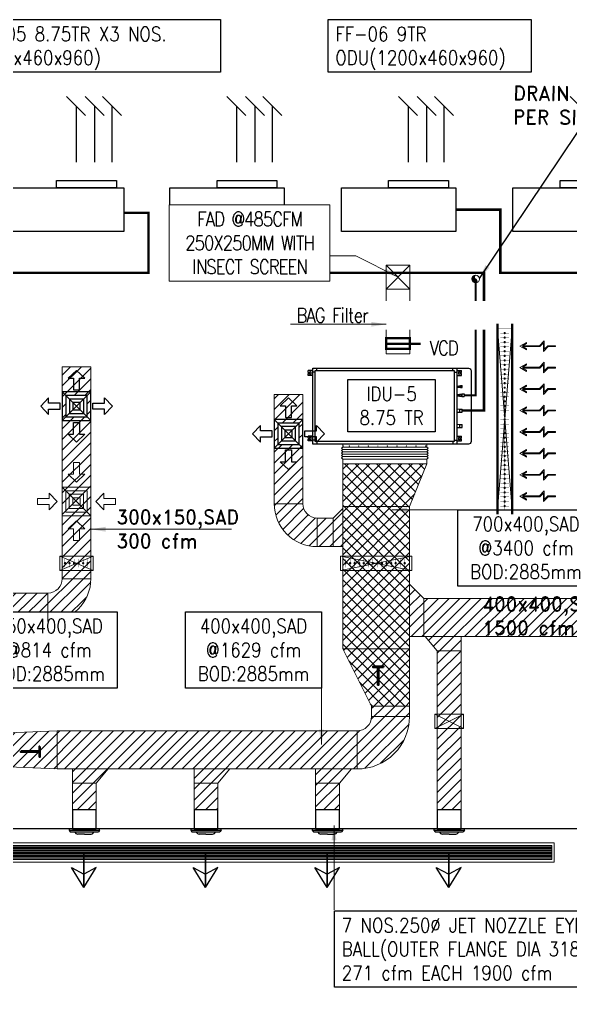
# Model space of a CAD drawing. Header units: millimetres. Extents: x -330573 to 5697, y 22061 to 198972.
# Drawn here: x -86213 to -80438, y 124754 to 135062 of the extents above; entities that cross this region are included whole.
import ezdxf

# ---------------------------------------------------------------- set-up
doc = ezdxf.new("R2010")
doc.units = ezdxf.units.MM
doc.linetypes.add('HIDDEN', pattern=[0.375, 0.25, -0.125])
doc.layers.add('HVAC Machine', color=5, linetype='Continuous')
for name, color, linetype, lineweight in [('MECH. EQUIPMENT', 8, 'Continuous', 0), ('VL-AC- DRAIN', 42, 'Continuous', 5), ('VL-AC-ACCOUSTIC INSULATION', 32, 'Continuous', 25), ('VL-AC-DAMPERS', 5, 'Continuous', 18), ('VL-AC-EQUIPMENT', 5, 'Continuous', 25), ('VL-AC-EQUIPMENT TEXT', 7, 'Continuous', 25), ('VL-AC-FA', 3, 'Continuous', 18), ('VL-AC-FA_TEXT_50', 7, 'Continuous', 18), ('VL-AC-RAT', 1, 'Continuous', 5), ('VL-AC-SA', 6, 'Continuous', 5), ('VL-AC-SA_TEXT_50', 7, 'Continuous', 25), ('VL-AC-SAT', 72, 'Continuous', 25), ('VL-AC-VRF PIPE', 152, 'Continuous', 30), ('VL-AC-WALL CUTOUT', 7, 'Continuous', 18), ('VL-FC', 21, 'Continuous', 18)]:
    doc.layers.add(name, color=color, linetype=linetype, lineweight=lineweight)
doc.styles.add('ARIAL', font='times.ttf')
doc.styles.add('ROMANS', font='romans.shx', dxfattribs={"height": 200})
doc.styles.get("Standard").update_dxf_attribs({"font": 'arial.ttf'})
doc.styles.add('style1', font='times.ttf', dxfattribs={"width": 0.75})
doc.styles.add('VOLTAS - ROMAND', font='romand.shx', dxfattribs={"width": 0.85})
doc.dimstyles.new('Copy of STANDARD', dxfattribs={"dimtxt": 0.23, "dimasz": 0.1, "dimexe": 0.03, "dimexo": 0.03, "dimgap": 0.1, "dimtad": 0, "dimzin": 9, "dimdsep": 46, "dimtxsty": 'Standard', "dimblk1": 'OBLIQUE', "dimblk2": 'OBLIQUE', "dimsah": 1, "dimcen": 0, "dimdle": 0.1, "dimclrd": 256, "dimclre": 256, "dimclrt": 256, "dimazin": 0, "dimtm": 1e-09, "dimtfac": 0.15, "dimtofl": 0, "dimtmove": 2, "dimatfit": 3, "dimldrblk": 'OBLIQUE', "dimfxl": 1, "dimtolj": 1, "dimtzin": 0, "dimlwd": -1, "dimlwe": -1, "dimarcsym": 0})
doc.dimstyles.new('Creer 1-100 FT', dxfattribs={"dimscale": 100, "dimtxt": 2, "dimasz": 1.5, "dimexe": 0.75, "dimexo": 0.75, "dimgap": 0.5, "dimtad": 1, "dimdec": 0, "dimzin": 1, "dimtxsty": 'style1', "dimblk": 'OBLIQUE', "dimcen": 0, "dimdle": 0.75, "dimclrd": 7, "dimclre": 7, "dimclrt": 6, "dimadec": 0, "dimazin": 0, "dimtfac": 1, "dimtdec": 0, "dimtmove": 2, "dimatfit": 3, "dimfxl": 1, "dimfrac": 2, "dimtolj": 1, "dimtzin": 1, "dimlwd": 25, "dimlwe": 25, "dimarcsym": 1})
doc.dimstyles.new('VL_DIM', dxfattribs={"dimscale": 1.25, "dimtxt": 200, "dimasz": 125, "dimexe": 50, "dimexo": 50, "dimgap": 50, "dimtad": 1, "dimdec": 0, "dimrnd": 1, "dimzin": 9, "dimdsep": 46, "dimtxsty": 'ROMANS', "dimcen": 0.09, "dimdle": 35, "dimclrd": 7, "dimclre": 7, "dimclrt": 7, "dimadec": 0, "dimazin": 0, "dimtfac": 1, "dimtdec": 0, "dimtmove": 2, "dimatfit": 3, "dimfxl": 1, "dimtolj": 1, "dimtzin": 0, "dimlwd": 15, "dimlwe": 15, "dimarcsym": 1})

# ---------------------------------------------------------------- blocks, each defined once
blk = doc.blocks.new('_Oblique')
at = {"color": 0, "linetype": 'ByBlock', "lineweight": -2}
blk.add_line((-0.5, -0.5), (0.5, 0.5), dxfattribs=at)
blk = doc.blocks.new('*U48')
for p, q in [((-150, 150), (150, -150)), ((150, 150), (-150, -150))]:
    blk.add_line(p, q)
for points in [[(0, 376), (88, 293), (32, 293), (32, 170), (-32, 170), (-32, 293), (-88, 293)], [(-150, -150), (150, -150), (150, 150), (-150, 150)], [(-376, 0), (-293, -88), (-293, -32), (-170, -32), (-170, 32), (-293, 32), (-293, 88)], [(376, 0), (293, -88), (293, -32), (170, -32), (170, 32), (293, 32), (293, 88)], [(0, -376), (88, -293), (32, -293), (32, -170), (-32, -170), (-32, -293), (-88, -293)]]:
    blk.add_lwpolyline(points, close=True)
at = {"color": 8}
for points in [[(-112, -112), (112, -112), (112, 112), (-112, 112)], [(-75, -75), (75, -75), (75, 75), (-75, 75)], [(-38, -38), (38, -38), (38, 38), (-38, 38)]]:
    blk.add_lwpolyline(points, close=True, dxfattribs=at)
blk = doc.blocks.new('VL EQUIPMENT')
at = {"layer": 'MECH. EQUIPMENT'}
for p, q in [((12041, 41995), (12073, 41995)), ((12073, 41115), (12073, 41995)), ((12098, 41115), (12098, 41995)), ((12123, 41115), (12123, 41995)), ((12148, 41115), (12148, 41995)), ((12173, 41115), (12173, 41995)), ((12198, 41115), (12198, 41995)), ((12041, 41115), (12073, 41115))]:
    blk.add_line(p, q, dxfattribs=at)
for points in [[(12073, 41995), (12085, 42010), (12098, 41995)], [(12098, 41995), (12110, 42010), (12123, 41995)], [(12123, 41995), (12135, 42010), (12148, 41995)], [(12148, 41995), (12160, 42010), (12173, 41995)], [(12173, 41995), (12185, 42010), (12198, 41995)], [(12073, 41115), (12085, 41100), (12098, 41115)], [(12098, 41115), (12110, 41100), (12123, 41115)], [(12123, 41115), (12135, 41100), (12148, 41115)], [(12148, 41115), (12160, 41100), (12173, 41115)], [(12173, 41115), (12185, 41100), (12198, 41115)]]:
    blk.add_lwpolyline(points, dxfattribs=at)
for centre in [(12061, 41988), (12061, 41928), (12061, 41828), (12061, 41728), (12061, 41628), (12061, 41528), (12061, 41428), (12061, 41328), (12061, 41228), (12061, 41126)]:
    blk.add_circle(centre, 1.45, dxfattribs=at)
at = {"layer": 'VL-AC-EQUIPMENT'}
for p, q in [((11271, 42269), (11246, 42269)), ((11290, 42359), (11271, 42359)), ((11271, 42309), (11271, 42359)), ((11286, 42284), (11286, 42309)), ((11288, 42343), (11290, 42343)), ((11304, 42329), (11288, 42329)), ((11290, 42359), (11290, 42343)), ((11321, 42359), (11302, 42359)), ((11302, 42359), (11302, 42343)), ((11302, 42343), (11304, 42343)), ((11321, 42309), (11321, 42359)), ((11959, 42309), (11959, 42359)), ((11978, 42359), (11959, 42359)), ((11976, 42343), (11978, 42343)), ((11992, 42329), (11976, 42329)), ((11978, 42359), (11978, 42343)), ((12009, 42359), (11990, 42359)), ((11990, 42359), (11990, 42343)), ((11990, 42343), (11992, 42343)), ((12001, 42284), (12001, 42309)), ((12009, 42309), (12009, 42359)), ((12016, 42269), (12041, 42269)), ((11271, 40841), (11246, 40841)), ((11286, 40826), (11286, 40801)), ((12001, 40826), (12001, 40801)), ((12016, 40841), (12041, 40841)), ((11271, 40801), (11271, 40751)), ((11290, 40751), (11271, 40751)), ((11288, 40781), (11304, 40781)), ((11290, 40767), (11288, 40767)), ((11290, 40751), (11290, 40767)), ((11302, 40751), (11302, 40767)), ((11321, 40751), (11302, 40751)), ((11321, 40801), (11321, 40751)), ((11428, 40762), (11447, 40762)), ((11428, 40762), (11428, 40744)), ((11447, 40744), (11428, 40744)), ((11431, 40778), (11445, 40778)), ((11431, 40778), (11431, 40764)), ((11431, 40764), (11445, 40764)), ((11432, 40764), (11432, 40762)), ((11433, 40801), (11433, 40778)), ((11442, 40767), (11440, 40767)), ((11443, 40801), (11443, 40778)), ((11444, 40764), (11444, 40762)), ((11445, 40778), (11445, 40764)), ((11447, 40762), (11447, 40744)), ((11514, 40749), (11514, 40723)), ((11514, 40749), (11543, 40749)), ((11514, 40723), (11543, 40723)), ((11517, 40771), (11517, 40754)), ((11517, 40771), (11540, 40771)), ((11517, 40754), (11540, 40754)), ((11518, 40754), (11518, 40749)), ((11521, 40801), (11521, 40771)), ((11537, 40801), (11537, 40771)), ((11540, 40771), (11540, 40754)), ((11540, 40754), (11540, 40749)), ((11543, 40749), (11543, 40723)), ((11673, 40801), (11674, 40768)), ((11706, 40768), (11674, 40768)), ((11674, 40768), (11674, 40743)), ((11706, 40743), (11674, 40743)), ((11707, 40801), (11706, 40768)), ((11706, 40768), (11706, 40743)), ((11834, 40801), (11835, 40768)), ((11867, 40768), (11835, 40768)), ((11835, 40768), (11835, 40743)), ((11867, 40743), (11835, 40743)), ((11868, 40801), (11867, 40768)), ((11867, 40768), (11867, 40743)), ((11959, 40801), (11959, 40751)), ((11978, 40751), (11959, 40751)), ((11976, 40781), (11992, 40781)), ((11978, 40767), (11976, 40767)), ((11978, 40751), (11978, 40767)), ((11990, 40751), (11990, 40767)), ((11992, 40767), (11990, 40767)), ((12009, 40751), (11990, 40751)), ((12009, 40801), (12009, 40751))]:
    blk.add_line(p, q, dxfattribs=at)
at = {"layer": 'VL-AC-EQUIPMENT', "flags": 128}
for points in [[(12041, 42309), (11246, 42309), (11246, 40801), (12041, 40801)], [(12016, 42284), (11271, 42284), (11271, 40826), (12016, 40826)]]:
    blk.add_lwpolyline(points, close=True, dxfattribs=at)
blk.add_lwpolyline([(11246, 40801), (11246, 40676, 0.414214), (11271, 40651), (12016, 40651, 0.414214), (12041, 40676), (12041, 40801)], format="xyb", dxfattribs=at)
at = {"layer": 'VL-AC-EQUIPMENT'}
for centre, start, end in [((11288, 42336), 90, 270), ((11304, 42336), 270, 90), ((11976, 42336), 90, 270), ((11992, 42336), 270, 90), ((11288, 40774), 90, 270), ((11304, 40774), 270, 90), ((11976, 40774), 90, 270), ((11992, 40774), 270, 90)]:
    blk.add_arc(centre, 7, start, end, dxfattribs=at)
blk = doc.blocks.new('*U99')
at = {"color": 8}
for p, q in [((30, 66), (27901, 66)), ((30, 54), (27901, 54)), ((30, 42), (27901, 42)), ((30, 30), (27901, 30)), ((30, 18), (27901, 18)), ((30, 6), (27901, 6)), ((30, -6), (27901, -6)), ((30, -18), (27901, -18)), ((30, -30), (27901, -30)), ((30, -42), (27901, -42)), ((30, -54), (27901, -54))]:
    blk.add_line(p, q, dxfattribs=at)
for points in [[(5, 105), (5, -95), (27926, -95), (27926, 105)], [(30, 80), (30, -70), (27901, -70), (27901, 80)]]:
    blk.add_lwpolyline(points, close=True)
blk = doc.blocks.new('*U90')
blk.add_line((112.5, 112.5), (-112.5, -112.5))
for points in [[(0, 152.5), (-66.1, 215.3), (-23.7, 215.3), (-23.7, 307.2), (23.7, 307.2), (23.7, 215.3), (66.1, 215.3)], [(-112.5, -112.5), (112.5, -112.5), (112.5, 112.5), (-112.5, 112.5)], [(-152.5, 0), (-215.3, 66.1), (-215.3, 23.7), (-307.2, 23.7), (-307.2, -23.7), (-215.3, -23.7), (-215.3, -66.1)], [(152.5, 0), (215.3, -66.1), (215.3, -23.7), (307.2, -23.7), (307.2, 23.7), (215.3, 23.7), (215.3, 66.1)], [(0, -152.5), (66.1, -215.3), (23.7, -215.3), (23.7, -307.2), (-23.7, -307.2), (-23.7, -215.3), (-66.1, -215.3)]]:
    blk.add_lwpolyline(points, close=True)
at = {"color": 8}
for points in [[(-84.4, -84.4), (84.4, -84.4), (84.4, 84.4), (-84.4, 84.4)], [(-56.2, -56.2), (56.2, -56.2), (56.2, 56.2), (-56.2, 56.2)], [(-28.1, -28.1), (28.1, -28.1), (28.1, 28.1), (-28.1, 28.1)]]:
    blk.add_lwpolyline(points, close=True, dxfattribs=at)
blk = doc.blocks.new('VL SA JET NOZZEL')
at = {"layer": 'VL-AC-SAT'}
for p, q in [((4, 562, 0), (-125, 350, 0)), ((4, 562, 0), (4, 192, 0)), ((4, 192, 0), (4, 562, 0)), ((4, 562, 0), (134, 350, 0)), ((4, 562, 0), (4, 192, 0)), ((4, 192, 0), (4, 562, 0)), ((-125, 350, 0), (4, 419, 0)), ((134, 350, 0), (4, 419, 0)), ((0, 0), (-70, 0)), ((0, 0), (70, 0)), ((-160, -40), (-147, -25)), ((160, -40), (-160, -40)), ((160, -40), (147, -25))]:
    blk.add_line(p, q, dxfattribs=at)
for points in [[(-160, -40), (-160, -55), (160, -55), (160, -40)], [(147, -25), (-147, -25)]]:
    blk.add_lwpolyline(points, dxfattribs=at)
at = {"layer": 'VL-AC-SAT', "elevation": 0}
blk.add_lwpolyline([(125, -255), (125, -55), (-125, -55), (-125, -255)], close=True, dxfattribs=at)
at = {"layer": 'VL-AC-SAT'}
for centre, start, end in [((-64, -42), 97.9087, 155.9574), ((64, -42), 24.0426, 82.0913)]:
    blk.add_arc(centre, 42.9, start, end, dxfattribs=at)
blk = doc.blocks.new('A$C63456DE7')
at = {"layer": 'VL-AC-DAMPERS', "const_width": 25}
for points in [[(-699, 125), (-699, -266), (-813, -266)], [(-751, -125), (-751, 125), (-639, 125), (-639, -125), (-751, -125)]]:
    blk.add_lwpolyline(points, dxfattribs=at)
at = {"layer": 'VL-AC-FA'}
for p, q in [((-125, 125), (125, -125)), ((-125, -125), (125, 125)), ((125, -125), (-125, -125))]:
    blk.add_line(p, q, dxfattribs=at)
for points in [[(-805, 125), (-125, 125), (-125, -125), (-805, -125)], [(-457, 125), (-531, 125), (-531, -125), (-457, -125)], [(-125, 125), (125, 125), (125, -125), (-125, -125)]]:
    blk.add_lwpolyline(points, close=True, dxfattribs=at)
for points in [[(-494, -125), (-494, -230), (-454, -230), (-454, -267), (-534, -267)], [(-494, -125), (-494, -230), (-534, -230), (-534, -267), (-454, -267)]]:
    blk.add_lwpolyline(points, dxfattribs=at)
blk = doc.blocks.new('A$C0D6B1846')
at = {"layer": 'HVAC Machine'}
for points in [[(1123, 460), (496, 460), (496, 537), (1123, 537)], [(0, 460), (1200, 460), (1200, 0), (0, 0)]]:
    blk.add_lwpolyline(points, close=True, dxfattribs=at)
for points in [[(700, 1317), (700, 727)], [(894, 1317), (894, 727)], [(1076, 1317), (1076, 727)]]:
    blk.add_leader(points, dimstyle='Copy of STANDARD', override={"dimasz": 200, "dimgap": 0.1, "dimtad": 0, "dimzin": 1, "dimfxl": 140, "dimfxlon": 1, "dimarcsym": 1}, dxfattribs=at)

msp = doc.modelspace()

# ---------------------------------------------------------------- hatches: boundary and pattern name
at = {"layer": 'VL-AC- DRAIN', "ltscale": 150}
h = msp.add_hatch(dxfattribs=at)
h.set_pattern_fill('ANSI31', color=256, scale=50)
h.set_pattern_definition([(45, (-4530394.491, 1047108.787), (-4.419417382, 4.419417382), [])])
edge = h.paths.add_edge_path()
edge.add_ellipse((-81430.5, 132360), major_axis=(0, 20), ratio=0.697274, start_angle=0, end_angle=180, ccw=False)
edge.add_arc((-81430.5, 132340), 40, 90, 180)
edge.add_arc((-81430.5, 132340), 40, 180, 270)
edge.add_ellipse((-81430.5, 132320), major_axis=(0, 20), ratio=0.697274, start_angle=180, end_angle=360)
at = {"layer": 'VL-AC-ACCOUSTIC INSULATION'}
h = msp.add_hatch(dxfattribs=at)
h.set_pattern_fill('ANSI31', color=8, scale=25)
h.paths.add_polyline_path([(-89084.5, 127076.8), (-89334.5, 127076.8), (-89334.5, 126773.1), (-89084.5, 126773.1)])
h.paths.add_polyline_path([(-88959.5, 127226.8), (-89334.5, 127226.8), (-89334.5, 127076.8), (-89084.5, 127076.8)])
h.paths.add_polyline_path([(-86418.5, 127576.8), (-89471.1, 127576.8), (-89471.1, 127226.8), (-86418.5, 127226.8)])
h.paths.add_polyline_path([(-87834.5, 127226.8), (-88209.5, 127226.8), (-88209.5, 127076.8), (-87959.5, 127076.8)])
h.paths.add_polyline_path([(-87959.5, 127076.8), (-88209.5, 127076.8), (-88209.5, 126773.1), (-87959.5, 126773.1)])
h.paths.add_polyline_path([(-86684.5, 127077.8), (-86934.5, 127077.8), (-86934.5, 126773.1), (-86684.5, 126773.1)])
h.paths.add_polyline_path([(-86560.4, 127226.8), (-86934.5, 127226.8), (-86934.5, 127077.8), (-86684.5, 127077.8)])
h.paths.add_polyline_path([(-85818.5, 127601.8), (-86418.5, 127576.8), (-86418.5, 127226.8), (-85818.5, 127201.8)])
h.paths.add_polyline_path([(-82673.9, 127601.8), (-85818.5, 127601.8), (-85818.5, 127201.8), (-82673.9, 127201.8)])
h.paths.add_polyline_path([(-85285.1, 127201.8), (-85659.5, 127201.8), (-85659.5, 127052.5), (-85409.5, 127052.5)])
h.paths.add_polyline_path([(-85409.5, 127052.5), (-85659.5, 127052.5), (-85659.5, 126773.1), (-85409.5, 126773.1)])
h.paths.add_polyline_path([(-84134.5, 127052.1), (-84384.5, 127052.1), (-84384.5, 126773.1), (-84134.5, 126773.1)])
h.paths.add_polyline_path([(-84009.8, 127201.8), (-84384.5, 127201.8), (-84384.5, 127052.1), (-84134.5, 127052.1)])
h.paths.add_polyline_path([(-82734.5, 127201.8), (-83109.5, 127201.8), (-83109.5, 127051.8), (-82859.5, 127051.8)])
h.paths.add_polyline_path([(-82859.5, 127051.8), (-83109.5, 127051.8), (-83109.5, 126773.1), (-82859.5, 126773.1)])
h.paths.add_polyline_path([(-81974, 128990.9), (-82124, 129140.9), (-82124, 128590.9), (-81974, 128590.9)])
h.paths.add_polyline_path([(-78117.7, 128990.9), (-81974, 128990.9), (-81974, 128590.9), (-78117.7, 128590.9)])
h.paths.add_polyline_path([(-78550, 128903.4), (-78325, 128903.4), (-78325, 128678.4), (-78550, 128678.4)], flags=16)
h.paths.add_polyline_path([(-77517.7, 128940.9), (-78117.7, 128990.9), (-78117.7, 128590.9), (-77517.7, 128640.9)])
h.paths.add_polyline_path([(-74987.5, 128940.9), (-77517.7, 128940.9), (-77517.7, 128640.9), (-74987.5, 128640.9)])
h.paths.add_polyline_path([(-75550, 128903.4), (-75325, 128903.4), (-75325, 128678.4), (-75550, 128678.4)], flags=16)
h.paths.add_polyline_path([(-75287.5, 128640.9), (-75737.5, 128640.9), (-75587.5, 128490.9), (-75287.5, 128490.9)])
h.paths.add_polyline_path([(-75287.5, 128490.9), (-75587.5, 128490.9), (-75587.5, 125779), (-75287.5, 125779)])
h.paths.add_polyline_path([(-75325, 126304), (-75325, 126079), (-75550, 126079), (-75550, 126304)], flags=16)
h.paths.add_polyline_path([(-78287.5, 128440.9), (-78587.5, 128440.9), (-78587.5, 125779), (-78287.5, 125779)])
h.paths.add_polyline_path([(-78325, 126304), (-78325, 126079), (-78550, 126079), (-78550, 126304)], flags=16)
h.paths.add_polyline_path([(-78287.5, 128590.9), (-78737.5, 128590.9), (-78587.5, 128440.9), (-78287.5, 128440.9)])
h.paths.add_polyline_path([(-78287.5, 129140.9), (-78587.5, 129140.9), (-78737.5, 128990.9), (-78287.5, 128990.9)])
h.paths.add_polyline_path([(-78287.5, 131802.9), (-78587.5, 131802.9), (-78587.5, 129140.9), (-78287.5, 129140.9)])
h.paths.add_polyline_path([(-78550, 131277.9), (-78550, 131502.9), (-78325, 131502.9), (-78325, 131277.9)], flags=16)
h.paths.add_polyline_path([(-75287.5, 129090.9), (-75587.5, 129090.9), (-75737.5, 128940.9), (-75287.5, 128940.9)])
h.paths.add_polyline_path([(-75287.5, 131802.9), (-75587.5, 131802.9), (-75587.5, 129090.9), (-75287.5, 129090.9)])
h.paths.add_polyline_path([(-75550, 131277.9), (-75550, 131502.9), (-75325, 131502.9), (-75325, 131277.9)], flags=16)
h.paths.add_polyline_path([(-81584.5, 128440.9), (-81834.5, 128440.9), (-81834.5, 126773.1), (-81584.5, 126773.1)])
h.paths.add_polyline_path([(-81584.5, 128590.9), (-81959.5, 128590.9), (-81834.5, 128440.9), (-81584.5, 128440.9)])
h.paths.add_polyline_path([(-82924, 129834.2), (-83093.5, 129834.2), (-83093.5, 129534.2), (-82924, 129534.2)])
h.paths.add_polyline_path([(-82824, 129934.2), (-82924, 129834.2), (-82924, 129534.2), (-82824, 129534.2)])
edge = h.paths.add_edge_path()
edge.add_arc((-83093.5, 129984.2), 150, 180, 270, ccw=False)
edge.add_line((-83243.5, 129984.2), (-83543.5, 129984.2))
edge.add_arc((-83093.5, 129984.2), 450, 180, 270)
edge.add_line((-83093.5, 129534.2), (-83093.5, 129834.2))
h.paths.add_polyline_path([(-83243.5, 131130.3), (-83543.5, 131130.3), (-83543.5, 129984.2), (-83243.5, 129984.2)])
h.paths.add_polyline_path([(-83506, 130605.3), (-83506, 130830.3), (-83281, 130830.3), (-83281, 130605.3)], flags=16)
edge = h.paths.add_edge_path()
edge.add_arc((-82673.9, 127751.8), 550, 315, 360)
edge.add_line((-82123.9, 127751.8), (-82124, 127862.1))
edge.add_line((-82124, 127862.1), (-82524, 127862.1))
edge.add_arc((-82776.4, 127834.2), 254, -6.25181, 6.30481, ccw=False)
edge.add_line((-82523.9, 127806.5), (-82523.9, 127751.9))
edge.add_arc((-82673.9, 127751.8), 150, -90, 0.05301, ccw=False)
edge.add_line((-82673.9, 127601.8), (-82673.9, 127201.8))
edge.add_arc((-82679.7, 127765.8), 564, 270.58885, 314.41115)
h = msp.add_hatch(dxfattribs=at)
h.set_pattern_fill('ANSI31', color=8, scale=25)
h.paths.add_polyline_path([(-89385.4, 129047.2), (-89535.4, 129197.2), (-89535.4, 128747.2), (-89385.4, 128747.2)])
h.paths.add_polyline_path([(-87382.1, 129047.2), (-89385.4, 129047.2), (-89385.4, 128747.2), (-87382.1, 128747.2)])
h.paths.add_polyline_path([(-87998.6, 129197.2), (-88298.6, 129197.2), (-88448.6, 129047.2), (-87998.6, 129047.2)])
h.paths.add_polyline_path([(-87998.6, 130102.6), (-88298.6, 130102.6), (-88298.6, 129197.2), (-87998.6, 129197.2)])
h.paths.add_polyline_path([(-88261.1, 129577.6), (-88261.1, 129802.6), (-88036.1, 129802.6), (-88036.1, 129577.6)], flags=16)
h.paths.add_polyline_path([(-86782.1, 129047.2), (-87382.1, 129047.2), (-87382.1, 128747.2), (-86782.1, 128747.2)])
h.paths.add_polyline_path([(-85916.4, 129047.2), (-86782.1, 129047.2), (-86782.1, 128747.2), (-85916.4, 128747.2)])
edge = h.paths.add_edge_path()
edge.add_line((-85466.4, 129197.2), (-85766.4, 129197.2))
edge.add_arc((-85916.4, 129197.2), 150, -90, 0, ccw=False)
edge.add_line((-85916.4, 129047.2), (-85916.4, 128747.2))
edge.add_arc((-85916.4, 129197.2), 450, 270, 360)
h.paths.add_polyline_path([(-85466.4, 131419.4), (-85766.4, 131419.4), (-85766.4, 129197.2), (-85466.4, 129197.2)])
h.paths.add_polyline_path([(-85728.9, 130894.4), (-85728.9, 131119.4), (-85503.9, 131119.4), (-85503.9, 130894.4)], flags=16)
at = {"layer": 'VL-AC-ACCOUSTIC INSULATION', "lineweight": -3}
h = msp.add_hatch(dxfattribs=at)
h.set_pattern_fill('ANSI37', color=256, scale=25)
h.paths.add_polyline_path([(-81944, 130403.3), (-82824, 130403.3), (-82824, 129953.3), (-82124, 129953.3)])
h.paths.add_polyline_path([(-82124, 129953.3), (-82824, 129953.3), (-82824, 128462.1), (-82124, 128462.1)])
h.paths.add_polyline_path([(-82124, 128462.1), (-82824, 128462.1), (-82524, 127862.1), (-82124, 127862.1)])

# ---------------------------------------------------------------- linework, layer by layer
at = {"layer": 'VL-AC- DRAIN', "linetype": 'HIDDEN', "ltscale": 0.5, "const_width": 20}
msp.add_lwpolyline([(-81552, 131122.1), (-81430.5, 131122.1), (-81430.5, 132340)], dxfattribs=at)
at = {"layer": 'VL-AC- DRAIN', "ltscale": 150}
msp.add_circle((-81430.5, 132340), 40, dxfattribs=at)
at = {"layer": 'VL-AC- DRAIN', "ltscale": 150, "extrusion": (0, 0, -1)}
msp.add_ellipse((-81430.5, 132360), major_axis=(0, 20), ratio=0.697274, start_param=3.1415927, end_param=6.2831853, dxfattribs=at)
at = {"layer": 'VL-AC- DRAIN', "ltscale": 150}
msp.add_ellipse((-81430.5, 132320), major_axis=(0, 20), ratio=0.697274, start_param=3.1415927, end_param=6.2831853, dxfattribs=at)
at = {"layer": 'VL-AC-DAMPERS'}
for p, q in [((-81126.5, 131769.9), (-81126.5, 131774.2)), ((-81126.5, 131626.7), (-81126.5, 131630.9)), ((-81126.5, 131578.9), (-81126.5, 131583.2)), ((-81126.6, 131483.4), (-81126.6, 131487.7)), ((-81126.6, 131244.7), (-81126.6, 131248.9)), ((-81126.6, 131101.5), (-81126.6, 131105.7)), ((-81126.6, 131053.7), (-81126.6, 131057.9)), ((-81126.7, 130958.2), (-81126.7, 130962.4)), ((-81126.7, 130767.2), (-81126.7, 130771.5)), ((-81126.6, 130576.2), (-81126.6, 130580.5)), ((-81126.6, 130433), (-81126.6, 130437.2)), ((-81126.7, 130289.7), (-81126.7, 130294)), ((-81126.6, 130385.2), (-81126.6, 130389.5)), ((-81126.7, 130051), (-81126.7, 130055.2)), ((-85646.7, 129360.5), (-85642.4, 129360.5)), ((-85551.2, 129360.4), (-85546.9, 129360.4)), ((-85503.4, 129360.3), (-85499.2, 129360.3)), ((-82704.2, 129360.5), (-82700, 129360.5)), ((-82608.7, 129360.4), (-82604.5, 129360.4)), ((-82561, 129360.4), (-82556.7, 129360.4)), ((-82417.7, 129360.4), (-82413.5, 129360.4)), ((-82179, 129360.4), (-82174.8, 129360.4))]:
    msp.add_line(p, q, dxfattribs=at)
for points, const_width in [([(-81171.5, 131774.2), (-81081.3, 131774.1)], 3.18), ([(-81171.5, 131726.4), (-81081.3, 131726.4)], 3.18), ([(-81171.5, 131678.7), (-81081.3, 131678.7)], 3.18), ([(-81171.5, 131630.9), (-81081.3, 131630.9)], 3.18), ([(-81171.6, 131535.4), (-81081.4, 131535.4)], 3.18), ([(-81171.5, 131583.2), (-81081.3, 131583.2)], 3.18), ([(-81171.6, 131487.7), (-81081.4, 131487.7)], 3.18), ([(-81171.6, 131439.9), (-81081.4, 131439.9)], 3.18), ([(-81171.6, 131392.2), (-81081.4, 131392.2)], 3.18), ([(-81171.6, 131344.4), (-81081.4, 131344.4)], 3.18), ([(-81171.6, 131296.7), (-81081.4, 131296.7)], 3.18), ([(-81171.6, 131248.9), (-81081.4, 131248.9)], 3.18), ([(-81171.6, 131201.2), (-81081.4, 131201.2)], 3.18), ([(-81171.6, 131153.4), (-81081.4, 131153.4)], 3.18), ([(-81171.6, 131105.7), (-81081.4, 131105.7)], 3.18), ([(-81171.6, 131057.9), (-81081.4, 131057.9)], 3.18), ([(-81171.7, 131010.2), (-81081.5, 131010.2)], 3.18), ([(-81171.7, 130962.5), (-81081.5, 130962.4)], 3.18), ([(-81171.7, 130914.7), (-81081.5, 130914.7)], 3.18), ([(-81171.7, 130867), (-81081.5, 130866.9)], 3.18), ([(-81171.7, 130819.2), (-81081.5, 130819.2)], 3.18), ([(-81171.7, 130771.5), (-81081.5, 130771.4)], 3.18), ([(-81171.6, 130723.7), (-81081.4, 130723.7)], 3.18), ([(-81171.6, 130676), (-81081.4, 130675.9)], 3.18), ([(-81171.6, 130628.2), (-81081.4, 130628.2)], 3.18), ([(-81171.6, 130580.5), (-81081.4, 130580.4)], 3.18), ([(-81171.6, 130532.7), (-81081.3, 130532.7)], 3.18), ([(-81171.6, 130485), (-81081.3, 130485)], 3.18), ([(-81171.6, 130437.2), (-81081.3, 130437.2)], 3.18), ([(-81171.7, 130341.7), (-81081.5, 130341.7)], 3.18), ([(-81171.7, 130294), (-81081.5, 130294)], 3.18), ([(-81171.6, 130389.5), (-81081.4, 130389.5)], 3.18), ([(-81171.7, 130246.2), (-81081.5, 130246.2)], 3.18), ([(-81171.7, 130198.5), (-81081.5, 130198.5)], 3.18), ([(-81171.7, 130150.7), (-81081.5, 130150.7)], 3.18), ([(-81171.7, 130103), (-81081.5, 130103)], 3.18), ([(-81171.7, 130055.2), (-81081.5, 130055.2)], 3.18), ([(-81171.7, 130007.5), (-81081.5, 130007.5)], 3.18), ([(-85737.9, 129405.5), (-85737.9, 129315.3)], 3.18), ([(-85690.2, 129405.5), (-85690.2, 129315.3)], 3.18), ([(-85642.4, 129405.5), (-85642.4, 129315.3)], 3.18), ([(-85594.7, 129405.5), (-85594.7, 129315.3)], 3.18), ([(-85546.9, 129405.4), (-85546.9, 129315.1)], 3.18), ([(-85499.2, 129405.4), (-85499.2, 129315.1)], 3.18), ([(-82795.5, 129405.5), (-82795.5, 129315.3)], 3.18), ([(-82747.7, 129405.5), (-82747.7, 129315.3)], 3.18), ([(-82700, 129405.5), (-82700, 129315.3)], 3.18), ([(-82652.2, 129405.5), (-82652.2, 129315.3)], 3.18), ([(-82604.5, 129405.4), (-82604.5, 129315.2)], 3.18), ([(-82556.7, 129405.4), (-82556.8, 129315.2)], 3.18), ([(-82509, 129405.4), (-82509, 129315.2)], 3.18), ([(-82461.2, 129405.4), (-82461.3, 129315.2)], 3.18), ([(-82413.5, 129405.4), (-82413.5, 129315.2)], 3.18), ([(-82365.7, 129405.4), (-82365.8, 129315.2)], 3.18), ([(-82318, 129405.4), (-82318, 129315.2)], 3.18), ([(-82270.3, 129405.4), (-82270.3, 129315.2)], 3.18), ([(-82222.5, 129405.4), (-82222.5, 129315.2)], 3.18), ([(-82174.8, 129405.4), (-82174.8, 129315.2)], 3.18), ([(-85766.3, 129358.6), (-85466.5, 129359.7)], 1.27), ([(-82823.9, 129358.7), (-82124.1, 129359.8)], 1.27)]:
    msp.add_lwpolyline(points, dxfattribs=dict(at, const_width=const_width))
at = {"layer": 'VL-AC-DAMPERS', "const_width": 12.2}
for points in [[(-81132.5, 131774.2, -1), (-81120.5, 131774.2, -1), (-81132.5, 131774.2, 1)], [(-81132.5, 131726.4, -1), (-81120.5, 131726.4, -1), (-81132.5, 131726.4, 1)], [(-81132.5, 131678.7, -1), (-81120.5, 131678.7, -1), (-81132.5, 131678.7, 1)], [(-81132.5, 131630.9, -1), (-81120.5, 131630.9, -1), (-81132.5, 131630.9, 1)], [(-81132.6, 131535.4, -1), (-81120.6, 131535.4, -1), (-81132.6, 131535.4, 1)], [(-81132.5, 131583.2, -1), (-81120.5, 131583.2, -1), (-81132.5, 131583.2, 1)], [(-81132.6, 131487.7, -1), (-81120.6, 131487.7, -1), (-81132.6, 131487.7, 1)], [(-81132.6, 131439.9, -1), (-81120.6, 131439.9, -1), (-81132.6, 131439.9, 1)], [(-81132.6, 131392.2, -1), (-81120.6, 131392.2, -1), (-81132.6, 131392.2, 1)], [(-81132.6, 131344.4, -1), (-81120.6, 131344.4, -1), (-81132.6, 131344.4, 1)], [(-81132.6, 131296.7, -1), (-81120.6, 131296.7, -1), (-81132.6, 131296.7, 1)], [(-81132.6, 131248.9, -1), (-81120.6, 131248.9, -1), (-81132.6, 131248.9, 1)], [(-81132.6, 131201.2, -1), (-81120.6, 131201.2, -1), (-81132.6, 131201.2, 1)], [(-81132.6, 131153.4, -1), (-81120.6, 131153.4, -1), (-81132.6, 131153.4, 1)], [(-81132.6, 131105.7, -1), (-81120.6, 131105.7, -1), (-81132.6, 131105.7, 1)], [(-81132.7, 131010.2, -1), (-81120.7, 131010.2, -1), (-81132.7, 131010.2, 1)], [(-81132.6, 131057.9, -1), (-81120.6, 131057.9, -1), (-81132.6, 131057.9, 1)], [(-81132.7, 130962.4, -1), (-81120.7, 130962.4, -1), (-81132.7, 130962.4, 1)], [(-81132.7, 130914.7, -1), (-81120.7, 130914.7, -1), (-81132.7, 130914.7, 1)], [(-81132.7, 130867, -1), (-81120.7, 130866.9, -1), (-81132.7, 130867, 1)], [(-81132.7, 130819.2, -1), (-81120.7, 130819.2, -1), (-81132.7, 130819.2, 1)], [(-81132.7, 130771.5, -1), (-81120.8, 130771.5, -1), (-81132.7, 130771.5, 1)], [(-81132.5, 130723.7, -1), (-81120.6, 130723.7, -1), (-81132.5, 130723.7, 1)], [(-81132.5, 130676, -1), (-81120.6, 130675.9, -1), (-81132.5, 130676, 1)], [(-81132.5, 130628.2, -1), (-81120.6, 130628.2, -1), (-81132.5, 130628.2, 1)], [(-81132.5, 130580.5, -1), (-81120.6, 130580.5, -1), (-81132.5, 130580.5, 1)], [(-81132.5, 130532.7, -1), (-81120.6, 130532.7, -1), (-81132.5, 130532.7, 1)], [(-81132.5, 130485, -1), (-81120.6, 130485, -1), (-81132.5, 130485, 1)], [(-81132.5, 130437.2, -1), (-81120.6, 130437.2, -1), (-81132.5, 130437.2, 1)], [(-81132.5, 130389.5, -1), (-81120.6, 130389.5, -1), (-81132.5, 130389.5, 1)], [(-81132.7, 130341.7, -1), (-81120.7, 130341.7, -1), (-81132.7, 130341.7, 1)], [(-81132.7, 130294, -1), (-81120.7, 130294, -1), (-81132.7, 130294, 1)], [(-81132.7, 130246.2, -1), (-81120.7, 130246.2, -1), (-81132.7, 130246.2, 1)], [(-81132.7, 130198.5, -1), (-81120.7, 130198.5, -1), (-81132.7, 130198.5, 1)], [(-81132.7, 130150.7, -1), (-81120.7, 130150.7, -1), (-81132.7, 130150.7, 1)], [(-81132.7, 130103, -1), (-81120.7, 130103, -1), (-81132.7, 130103, 1)], [(-81132.7, 130055.2, -1), (-81120.7, 130055.2, -1), (-81132.7, 130055.2, 1)], [(-81132.6, 130007.5, -1), (-81120.7, 130007.5, -1), (-81132.6, 130007.5, 1)], [(-85737.9, 129366.4, -1), (-85737.9, 129354.5, -1), (-85737.9, 129366.4, 1)], [(-85690.2, 129366.4, -1), (-85690.2, 129354.5, -1), (-85690.2, 129366.4, 1)], [(-85642.4, 129366.4, -1), (-85642.4, 129354.5, -1), (-85642.4, 129366.4, 1)], [(-85594.7, 129366.4, -1), (-85594.7, 129354.5, -1), (-85594.7, 129366.4, 1)], [(-85546.9, 129366.3, -1), (-85546.9, 129354.4, -1), (-85546.9, 129366.3, 1)], [(-85499.2, 129366.3, -1), (-85499.2, 129354.4, -1), (-85499.2, 129366.3, 1)], [(-82795.5, 129366.5, -1), (-82795.5, 129354.5, -1), (-82795.5, 129366.5, 1)], [(-82747.7, 129366.5, -1), (-82747.7, 129354.5, -1), (-82747.7, 129366.5, 1)], [(-82700, 129366.5, -1), (-82700, 129354.6, -1), (-82700, 129366.5, 1)], [(-82652.2, 129366.5, -1), (-82652.2, 129354.6, -1), (-82652.2, 129366.5, 1)], [(-82604.5, 129366.4, -1), (-82604.5, 129354.4, -1), (-82604.5, 129366.4, 1)], [(-82556.7, 129366.4, -1), (-82556.7, 129354.4, -1), (-82556.7, 129366.4, 1)], [(-82509, 129366.4, -1), (-82509, 129354.4, -1), (-82509, 129366.4, 1)], [(-82461.2, 129366.4, -1), (-82461.3, 129354.4, -1), (-82461.2, 129366.4, 1)], [(-82413.5, 129366.4, -1), (-82413.5, 129354.4, -1), (-82413.5, 129366.4, 1)], [(-82365.8, 129366.4, -1), (-82365.8, 129354.4, -1), (-82365.8, 129366.4, 1)], [(-82318, 129366.4, -1), (-82318, 129354.4, -1), (-82318, 129366.4, 1)], [(-82270.3, 129366.4, -1), (-82270.3, 129354.4, -1), (-82270.3, 129366.4, 1)], [(-82222.5, 129366.4, -1), (-82222.5, 129354.4, -1), (-82222.5, 129366.4, 1)], [(-82174.8, 129366.4, -1), (-82174.8, 129354.4, -1), (-82174.8, 129366.4, 1)]]:
    msp.add_lwpolyline(points, format="xyb", dxfattribs=at)
at = {"layer": 'VL-AC-DAMPERS', "const_width": 2.55}
for points in [[(-85766.3, 129283.7), (-85466.5, 129284.8), (-85466.5, 129434.6), (-85766.3, 129433.5)], [(-82823.9, 129283.8), (-82124.1, 129284.9), (-82124, 129434.7), (-82823.9, 129433.6)]]:
    msp.add_lwpolyline(points, close=True, dxfattribs=at)
at = {"layer": 'VL-AC-RAT', "elevation": 0}
for points in [[(-80940.3, 131632.3), (-80758.8, 131632.3), (-80721, 131670.1), (-80721, 131581.1), (-80669.8, 131632.3), (-80592.6, 131632.3), (-80592.6, 131641.9), (-80673.7, 131641.9), (-80711.5, 131604.1), (-80711.5, 131693.1), (-80762.7, 131641.9), (-80940.3, 131641.9), (-80899, 131665.7), (-80899, 131676.7), (-80967.6, 131637.1), (-80899, 131597.5), (-80899, 131608.5)], [(-80940.3, 131407.3), (-80758.8, 131407.3), (-80721, 131445.1), (-80721, 131356.1), (-80669.8, 131407.3), (-80592.6, 131407.3), (-80592.6, 131416.9), (-80673.7, 131416.9), (-80711.5, 131379.1), (-80711.5, 131468.1), (-80762.7, 131416.9), (-80940.3, 131416.9), (-80899, 131440.7), (-80899, 131451.7), (-80967.6, 131412.1), (-80899, 131372.5), (-80899, 131383.5)], [(-80940.3, 131182.3), (-80758.8, 131182.3), (-80721, 131220.1), (-80721, 131131.1), (-80669.8, 131182.3), (-80592.6, 131182.3), (-80592.6, 131191.9), (-80673.7, 131191.9), (-80711.5, 131154.1), (-80711.5, 131243.1), (-80762.7, 131191.9), (-80940.3, 131191.9), (-80899, 131215.7), (-80899, 131226.7), (-80967.6, 131187.1), (-80899, 131147.5), (-80899, 131158.5)], [(-80940.3, 130957.3), (-80758.8, 130957.3), (-80721, 130995.1), (-80721, 130906.1), (-80669.8, 130957.3), (-80592.6, 130957.3), (-80592.6, 130966.9), (-80673.7, 130966.9), (-80711.5, 130929.1), (-80711.5, 131018.1), (-80762.7, 130966.9), (-80940.3, 130966.9), (-80899, 130990.7), (-80899, 131001.7), (-80967.6, 130962.1), (-80899, 130922.5), (-80899, 130933.5)], [(-80940.3, 130732.3), (-80758.8, 130732.3), (-80721, 130770.1), (-80721, 130681.1), (-80669.8, 130732.3), (-80592.6, 130732.3), (-80592.6, 130741.9), (-80673.7, 130741.9), (-80711.5, 130704.1), (-80711.5, 130793.1), (-80762.7, 130741.9), (-80940.3, 130741.9), (-80899, 130765.7), (-80899, 130776.7), (-80967.6, 130737.1), (-80899, 130697.5), (-80899, 130708.5)], [(-80940.3, 130507.3), (-80758.8, 130507.3), (-80721, 130545.1), (-80721, 130456.1), (-80669.8, 130507.3), (-80592.6, 130507.3), (-80592.6, 130516.9), (-80673.7, 130516.9), (-80711.5, 130479.1), (-80711.5, 130568.1), (-80762.7, 130516.9), (-80940.3, 130516.9), (-80899, 130540.7), (-80899, 130551.7), (-80967.6, 130512.1), (-80899, 130472.5), (-80899, 130483.5)], [(-80940.3, 130282.3), (-80758.8, 130282.3), (-80721, 130320.1), (-80721, 130231.1), (-80669.8, 130282.3), (-80592.6, 130282.3), (-80592.6, 130291.9), (-80673.7, 130291.9), (-80711.5, 130254.1), (-80711.5, 130343.1), (-80762.7, 130291.9), (-80940.3, 130291.9), (-80899, 130315.7), (-80899, 130326.7), (-80967.6, 130287.1), (-80899, 130247.5), (-80899, 130258.5)], [(-80940.3, 130057.3), (-80758.8, 130057.3), (-80721, 130095.1), (-80721, 130006.1), (-80669.8, 130057.3), (-80592.6, 130057.3), (-80592.6, 130066.9), (-80673.7, 130066.9), (-80711.5, 130029.1), (-80711.5, 130118.1), (-80762.7, 130066.9), (-80940.3, 130066.9), (-80899, 130090.7), (-80899, 130101.7), (-80967.6, 130062.1), (-80899, 130022.5), (-80899, 130033.5)]]:
    msp.add_lwpolyline(points, close=True, dxfattribs=at)
at = {"layer": 'VL-AC-SA'}
for points in [[(-85466.4, 131419.4), (-85466.4, 129197.2, -0.4142136), (-85916.4, 128747.2), (-89535.4, 128747.2)], [(-85766.4, 131419.4), (-85766.4, 129197.2, -0.4142136), (-85916.4, 129047.2), (-89385.4, 129047.2)], [(-82524, 127862.1), (-82523.9, 127751.8, -0.4142136), (-82673.9, 127601.8), (-85818.5, 127601.8)], [(-82124, 127862.1), (-82123.9, 127751.8, -0.4142136), (-82673.9, 127201.8), (-85818.5, 127201.8)]]:
    msp.add_lwpolyline(points, format="xyb", dxfattribs=at)
for points in [[(-85466.4, 131419.4), (-85766.4, 131419.4)], [(-85503.9, 131119.4), (-85728.9, 130894.4)], [(-85728.9, 131119.4), (-85503.9, 130894.4)], [(-82824, 130453.3), (-82824, 130403.3)], [(-81944, 130453.3), (-81944, 130403.3)], [(-82924, 129834.2), (-82824, 129934.2)], [(-82824, 129953.3), (-82824, 128462.1)], [(-82124, 129953.3), (-82124, 128462.1)], [(-85766.4, 129197.2), (-85466.4, 129197.2)], [(-81974, 128990.9), (-82124, 129140.9)], [(-78117.7, 128990.9), (-81974, 128990.9)], [(-81974, 128990.9), (-81974, 128590.9)], [(-78117.7, 128590.9), (-82124, 128590.9)], [(-81834.5, 128440.9), (-81959.5, 128590.9)], [(-81584.5, 126773.5), (-81584.5, 128590.9)], [(-81834.5, 126773.5), (-81834.5, 128440.9)], [(-81584.5, 128440.9), (-81834.5, 128440.9)], [(-82523.9, 127751.8), (-82123.9, 127751.8)], [(-82673.9, 127601.8), (-82673.9, 127201.8)], [(-85659.5, 126773.8), (-85659.5, 127202.5)], [(-85409.5, 127052.5), (-85284.5, 127202.5)], [(-84384.5, 126773.5), (-84384.5, 127202.1)], [(-84134.5, 127052.1), (-84009.5, 127202.1)], [(-83109.5, 126773.1), (-83109.5, 127201.8)], [(-82859.5, 127051.8), (-82734.5, 127201.8)], [(-85659.5, 127052.5), (-85409.5, 127052.5)], [(-85409.5, 126774.5), (-85409.5, 127052.5)], [(-84384.5, 127052.1), (-84134.5, 127052.1)], [(-84134.5, 126774.2), (-84134.5, 127052.1)], [(-83109.5, 127051.8), (-82859.5, 127051.8)], [(-82859.5, 126773.8), (-82859.5, 127051.8)]]:
    msp.add_lwpolyline(points, dxfattribs=at)
for points in [[(-85728.9, 131119.4), (-85503.9, 131119.4), (-85503.9, 130894.4), (-85728.9, 130894.4)], [(-81944, 130403.3), (-82824, 130403.3), (-82824, 129953.3), (-82124, 129953.3)], [(-82524, 127862.1), (-82824, 128462.1), (-82124, 128462.1), (-82124, 127862.1)], [(-85818.5, 127601.8), (-86418.5, 127576.8), (-86418.5, 127226.8), (-85818.5, 127201.8)]]:
    msp.add_lwpolyline(points, close=True, dxfattribs=at)
at = {"layer": 'VL-AC-SA', "elevation": 0}
for points in [[(-83543.5, 131130.3), (-83543.5, 129984.2, 0.4142136), (-83093.5, 129534.2), (-82824, 129534.2)], [(-83243.5, 131130.3), (-83243.5, 129984.2, 0.4142136), (-83093.5, 129834.2), (-82924, 129834.2)]]:
    msp.add_lwpolyline(points, format="xyb", dxfattribs=at)
for points in [[(-83243.5, 131130.3), (-83543.5, 131130.3)], [(-83281, 130830.3), (-83506, 130605.3)], [(-83506, 130830.3), (-83281, 130605.3)], [(-83243.5, 129984.2), (-83543.5, 129984.2)], [(-83093.5, 129834.2), (-83093.5, 129534.2)], [(-82924, 129834.2), (-82924, 129534.2)]]:
    msp.add_lwpolyline(points, dxfattribs=at)
msp.add_lwpolyline([(-83506, 130830.3), (-83281, 130830.3), (-83281, 130605.3), (-83506, 130605.3)], close=True, dxfattribs=at)
at = {"layer": 'VL-AC-VRF PIPE', "const_width": 25}
msp.add_lwpolyline([(-88717.4, 131067.1), (-87511.1, 131067.1), (-87511.1, 132405.6), (-84861.3, 132405.6), (-84861.3, 133036.1), (-85121, 133036.1)], dxfattribs=at)
at = {"layer": 'VL-AC-WALL CUTOUT'}
for points in [[(-85441.4, 129283.5), (-85791.4, 129283.5), (-85791.4, 129434), (-85441.4, 129434)], [(-82849, 129434.1), (-82099, 129434.1), (-82099, 129283.5), (-82849, 129283.5)], [(-81859.5, 127775.4), (-81559.5, 127775.4), (-81559.5, 127625.5), (-81859.5, 127625.5)]]:
    msp.add_lwpolyline(points, close=True, dxfattribs=at)
for points in [[(-85441.4, 129434), (-85791.4, 129283.5)], [(-85791.4, 129434), (-85441.4, 129283.5)], [(-82099, 129434.1), (-82849, 129283.5)], [(-82849, 129434), (-82099, 129283.5)], [(-81559.5, 127775.4), (-81859.5, 127625.5)], [(-81859.5, 127775.4), (-81559.5, 127625.5)]]:
    msp.add_lwpolyline(points, dxfattribs=at)

# ---------------------------------------------------------------- block references
at = {"layer": 'HVAC Machine'}
for p in [(-86321, 132838.7), (-84639.3, 132838.7), (-82839.3, 132838.7), (-81039.3, 132838.7)]:
    msp.add_blockref('A$C0D6B1846', p, dxfattribs=at)
at = {"layer": 'VL-AC-EQUIPMENT', "color": 8, "xscale": -1, "rotation": 90}
msp.add_blockref('VL EQUIPMENT', (-40828.6, 142651), dxfattribs=at)
at = {"layer": 'VL-AC-FA', "rotation": 90.00000000000001}
msp.add_blockref('A$C63456DE7', (-82245.2, 132360.5), dxfattribs=at)
at = {"layer": 'VL-AC-RAT', "xscale": 1.333333333333333, "yscale": 1.333333333333333, "zscale": 1.333333333333333, "rotation": 90}
msp.add_blockref('*U90', (-85617.5, 130007.9), dxfattribs=at)
at = {"layer": 'VL-AC-RAT', "xscale": -1}
msp.add_blockref('*U99', (-80601.8, 126320.4), dxfattribs=at)
at = {"layer": 'VL-AC-SAT'}
for name, p, rotation in [('*U48', (-85616.4, 131006.9), 270), ('*U48', (-83393.5, 130717.8, 0), 270), ('VL SA JET NOZZEL', (-85534.5, 126518.7, 0), 180), ('VL SA JET NOZZEL', (-84259.5, 126518.7, 0), 180), ('VL SA JET NOZZEL', (-82984.5, 126518.7, 0), 180), ('VL SA JET NOZZEL', (-81709.5, 126518.7, 0), 180)]:
    msp.add_blockref(name, p, dxfattribs=dict(at, rotation=rotation))

# ---------------------------------------------------------------- texts
at = {"layer": 'VL-AC- DRAIN', "color": 1, "ltscale": 0.5, "insert": (-81039.8, 133966.3), "char_height": 150, "width": 3891.468, "attachment_point": 7, "rotation": 359.5157, "style": 'ARIAL'}
msp.add_mtext('{\\Fromand|c0;DRAIN POINT TO BE CONFIRMED AS PER SITE LOCATION.}', dxfattribs=at)
at = {"layer": 'VL-AC-SA_TEXT_50', "char_height": 150, "attachment_point": 5, "style": 'VOLTAS - ROMAND', "bg_fill": 19, "box_fill_scale": 1.5, "bg_fill_color": 256, "bg_fill_transparency": 0}
for s, insert, width in [('\\pxql;FF-04 &05 8.75TR X3 NOS.\\PODU(1200x460x960)', (-85665.6, 134761.6), 2965.046), ('\\pxql;FF-06 9TR\\PODU(1200x460x960)', (-81912.7, 134761.6), 1980.786), ('\\pxql;7 NOS.250∅ JET NOZZLE EYE BALL(OUTER FLANGE DIA 318MM)  \\P271 cfm EACH 1900 cfm', (-81145.4, 125312.8), 3379.273)]:
    msp.add_mtext(s, dxfattribs=dict(at, insert=insert, width=width))
at = {"layer": 'VL-AC-SA_TEXT_50'}
for s, insert, char_height, width, attachment_point, style in [('\\pxql;{\\W0.95;300x150,SAD\\P300 cfm}', (-85196.9, 129919, 166161.6), 150, 1964.598, 1, 'VOLTAS - ROMAND'), ('\\pxql;{\\W0.95;400x400,SAD\\P1500 cfm}', (-81360.4, 129007.1, 166161.6), 150, 1964.598, 1, 'VOLTAS - ROMAND'), ('\\pxql;{\\Fromand|c0;T}', (-82455.2, 128180.1, -25331.5), 200, 144.857, 5, 'ROMANS')]:
    msp.add_mtext(s, dxfattribs=dict(at, insert=insert, char_height=char_height, width=width, attachment_point=attachment_point, style=style))
at = {"layer": 'VL-AC-SA_TEXT_50', "insert": (-86100.4, 127383.1, -25331.5), "char_height": 200, "width": 144.857, "attachment_point": 5, "rotation": 270, "style": 'ROMANS'}
msp.add_mtext('\\pxql;{\\Fromand|c0;T}', dxfattribs=at)

# ---------------------------------------------------------------- leaders
at = {"layer": 'VL-AC- DRAIN', "color": 1, "ltscale": 0.5}
msp.add_leader([(-81391.3, 132348.1), (-80361.8, 133877.9)], dimstyle='Creer 1-100 FT', override={"dimtxt": 1, "dimtad": 0, "dimtxsty": 'ROMANS', "dimclrd": 1, "dimclrt": 7, "dimfxl": 0.18, "dimarcsym": 2}, dxfattribs=at)
at = {"layer": 'VL-AC-SA_TEXT_50'}
msp.add_leader([(-85467.6, 129716.4), (-83993, 129716.4)], dimstyle='VL_DIM', override={"dimtad": 0, "dimclrd": 256}, dxfattribs=at)

# ---------------------------------------------------------------- next in the draw order: linework, layer by layer
at = {"layer": 'VL-FC', "const_width": 15}
msp.add_lwpolyline([(-74570.9, 107085.5), (-76393.7, 107085.5), (-76393.7, 106492.7), (-109889.9, 106492.7), (-109889.9, 107085.5), (-111960.9, 107085.5), (-111961, 111092), (-108922.9, 111092), (-108922.9, 121000.6), (-109060.9, 121000.6), (-109060.9, 126575.4), (-79245.9, 126575.4), (-79245.9, 124895.5)], dxfattribs=at)

# ---------------------------------------------------------------- next in the draw order: texts
at = {"layer": 'VL-AC-EQUIPMENT TEXT', "insert": (-82313.2, 131011.5, 0), "char_height": 150, "width": 766.5, "attachment_point": 5, "style": 'VOLTAS - ROMAND', "bg_fill": 19, "box_fill_scale": 1.5, "bg_fill_color": 256, "bg_fill_transparency": 0}
msp.add_mtext('IDU-5\\P8.75 TR', dxfattribs=at)
at = {"layer": 'VL-AC-SA_TEXT_50', "char_height": 150, "width": 1276.5, "attachment_point": 5, "style": 'VOLTAS - ROMAND', "bg_fill": 19, "box_fill_scale": 1.5, "bg_fill_color": 256, "bg_fill_transparency": 0}
for s, insert in [('700x400,SAD\\P@3400 cfm\\PBOD:2885mm ', (-80904.1, 129520.3, 0)), ('550x400,SAD\\P@814 cfm\\PBOD:2885mm ', (-85903.8, 128450.3)), ('400x400,SAD\\P@1629 cfm\\PBOD:2885mm ', (-83760.8, 128450.3))]:
    msp.add_mtext(s, dxfattribs=dict(at, insert=insert))

# ---------------------------------------------------------------- next in the draw order: leaders
at = {"layer": 'VL-AC-SA_TEXT_50'}
msp.add_leader([(-82916.2, 126610.3), (-82916.2, 125725.7)], dimstyle='VL_DIM', override={"dimgap": 50, "dimtad": 0}, dxfattribs=at)

# ---------------------------------------------------------------- next in the draw order: linework, layer by layer
at = {"layer": 'VL-AC-DAMPERS', "const_width": 2.55}
msp.add_lwpolyline([(-81050, 129923.7), (-81051.1, 131824.4), (-81200.9, 131824.4), (-81199.8, 129923.7)], close=True, dxfattribs=at)
at = {"layer": 'VL-AC-DAMPERS'}
for points, const_width in [([(-81124.9, 129923.7), (-81126, 131824.4)], 1.27), ([(-81171.7, 129959.7), (-81081.5, 129959.7)], 3.18)]:
    msp.add_lwpolyline(points, dxfattribs=dict(at, const_width=const_width))
at = {"layer": 'VL-AC-DAMPERS', "const_width": 12.2}
msp.add_lwpolyline([(-81132.6, 129959.7, -1), (-81120.7, 129959.7, -1), (-81132.6, 129959.7, 1)], format="xyb", dxfattribs=at)
at = {"layer": 'VL-AC-RAT', "const_width": 25, "elevation": 0}
msp.add_lwpolyline([(-81201.4, 131873.7), (-81201.5, 129873.5)], dxfattribs=at)
at = {"layer": 'VL-AC-RAT', "const_width": 25}
msp.add_lwpolyline([(-81048.3, 129873.9), (-81048.2, 131874.2)], dxfattribs=at)
at = {"layer": 'VL-AC-SA'}
msp.add_lwpolyline([(-85916.4, 129047.2), (-85916.4, 128747.2)], dxfattribs=at)
at = {"layer": 'VL-AC-VRF PIPE', "const_width": 25}
for points in [[(-83439.3, 133068.7), (-83093.5, 133068.7), (-83093.5, 132405.2), (-81343.5, 132405.2), (-81343.5, 130960.7), (-81572, 130960.7)], [(-81639.3, 133068.7), (-81172.1, 133068.7), (-81172.1, 132405.2), (-74579.4, 132405.2), (-74654.1, 104678.7), (-75551.9, 104678.7), (-75551.9, 104883.5)]]:
    msp.add_lwpolyline(points, dxfattribs=at)
at = {"layer": 'VL-AC-WALL CUTOUT', "linetype": 'ByBlock', "ltscale": 90, "elevation": 0}
msp.add_lwpolyline([(-81047.5, 129923.5), (-81201.5, 131823.7)], dxfattribs=at)
at = {"layer": 'VL-AC-WALL CUTOUT', "linetype": 'ByBlock', "ltscale": 90}
msp.add_lwpolyline([(-81048.3, 131823.3), (-81201.5, 129923.5)], dxfattribs=at)

# ---------------------------------------------------------------- next in the draw order: leaders
at = {"layer": 'VL-AC-SA_TEXT_50'}
for points in [[(-82308.2, 129920), (-81617.6, 129920)], [(-83047.6, 127457.2), (-83047.6, 128050.4)]]:
    msp.add_leader(points, dimstyle='VL_DIM', override={"dimtad": 0, "dimclrd": 256}, dxfattribs=at)

# ---------------------------------------------------------------- next in the draw order: texts
at = {"layer": 'VL-AC-EQUIPMENT TEXT', "insert": (-81766.7, 131616.8, -169.3), "char_height": 150, "attachment_point": 5, "style": 'VOLTAS - ROMAND', "bg_fill": 2}
msp.add_mtext_dynamic_manual_height_columns('{\\T0.9;\\C7;VCD}', width=334.821, gutter_width=20, heights=[0], dxfattribs=at)
at = {"layer": 'VL-AC-FA_TEXT_50', "insert": (-83803.1, 132719.2, 0), "char_height": 150, "attachment_point": 5, "style": 'VOLTAS - ROMAND', "bg_fill": 19, "box_fill_scale": 1.5, "bg_fill_color": 256, "bg_fill_transparency": 0}
msp.add_mtext_dynamic_manual_height_columns('{\\T0.9;\\C7;FAD @485CFM 250X250MM WITH INSECT SCREEN}', width=1536.964, gutter_width=20, heights=[0], dxfattribs=at)

# ---------------------------------------------------------------- next in the draw order: texts
at = {"layer": 'VL-AC-EQUIPMENT TEXT', "insert": (-82934.3, 131960.5, 0), "char_height": 150, "attachment_point": 5, "style": 'VOLTAS - ROMAND', "bg_fill": 2}
msp.add_mtext_dynamic_manual_height_columns('{\\T0.9;\\C7;BAG Filter}', width=3168.792, gutter_width=20, heights=[0], dxfattribs=at)

# ---------------------------------------------------------------- next in the draw order: leaders
at = {"layer": 'VL-AC-FA'}
msp.add_leader([(-82245.2, 132360.5), (-82687.6, 132582.7), (-82960.5, 132582.7)], dimstyle='VL_DIM', override={"dimgap": 50, "dimtad": 0}, dxfattribs=at)

# ---------------------------------------------------------------- next in the draw order: leaders
msp.add_leader([(-82370.2, 131866.5), (-83370.9, 131866.5)], dimstyle='VL_DIM', override={"dimtad": 0}, dxfattribs=at)

doc.saveas('drawing.dxf')
